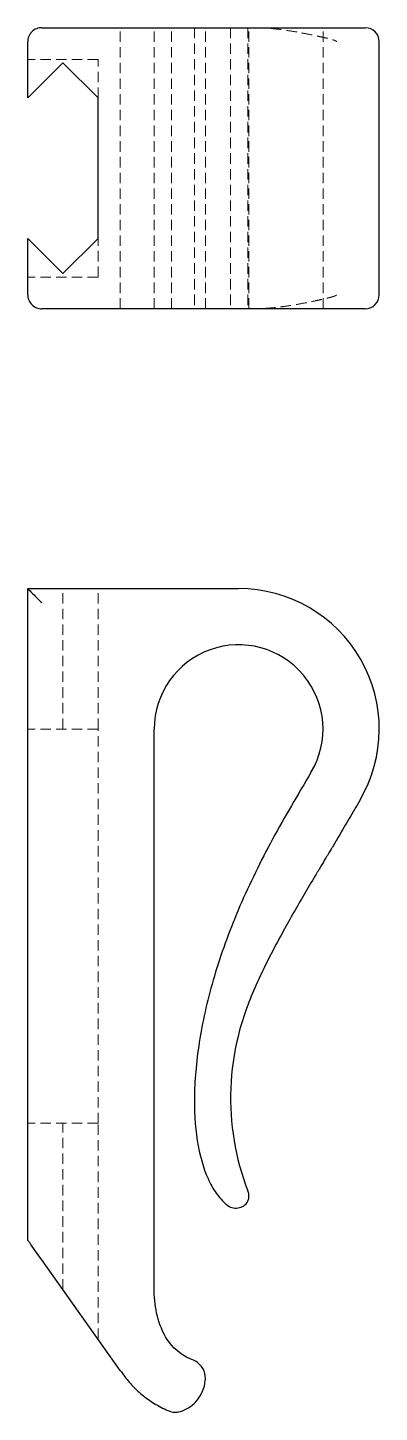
# Model space of a CAD drawing. Header units: millimetres. Extents: x 62 to 240, y 7 to 175.
# Drawn here: x 61.7 to 104.3, y 7.1 to 175 of the extents above.
import ezdxf

# ---------------------------------------------------------------- set-up
doc = ezdxf.new("R2010")
doc.units = ezdxf.units.MM
doc.linetypes.add('HIDDEN', pattern=[1.905, 1.27, -0.635])

msp = doc.modelspace()

# ---------------------------------------------------------------- linework, layer by layer
at = {"color": 7, "linetype": 'Continuous', "lineweight": 25}
for p, q in [((63.39, 175.05), (87.26, 175.05)), ((87.26, 175.05), (102.61, 175.05)), ((61.69, 166.52), (61.69, 173.34)), ((104.31, 142.65), (104.31, 173.34)), ((65.95, 170.79), (61.69, 166.52)), ((70.21, 166.52), (65.95, 170.79)), ((70.21, 149.47), (70.21, 166.52)), ((61.69, 149.47), (65.95, 145.21)), ((61.69, 142.65), (61.69, 149.47)), ((65.95, 145.21), (70.21, 149.47)), ((87.26, 140.95), (63.39, 140.95)), ((102.61, 140.95), (87.26, 140.95)), ((61.69, 27.95), (61.69, 107)), ((61.69, 107), (87.26, 107)), ((77.03, 21.75), (77.03, 89.95)), ((72.91, 12.15), (63.39, 25.55))]:
    msp.add_line(p, q, dxfattribs=at)
at = {"color": 7, "linetype": 'HIDDEN', "lineweight": 18}
for p, q in [((72.91, 140.95), (72.91, 175.05)), ((77.03, 140.95), (77.03, 175.05)), ((79.12, 140.95), (79.12, 175.05)), ((81.9, 175.05), (81.9, 140.95)), ((83.23, 140.95), (83.23, 175.05)), ((86.28, 175.05), (86.28, 140.95)), ((88.39, 175.05), (88.39, 140.95)), ((88.51, 140.95), (88.51, 175.05)), ((97.49, 140.95), (97.49, 175.05)), ((70.21, 171.21), (61.69, 171.21)), ((70.21, 166.52), (70.21, 171.21)), ((70.21, 144.79), (70.21, 149.47)), ((70.21, 144.79), (61.69, 144.79)), ((65.95, 89.95), (65.95, 107)), ((70.21, 89.95), (70.21, 107)), ((70.21, 89.95), (61.69, 89.95)), ((70.21, 42.12), (70.21, 89.95)), ((70.21, 42.12), (61.69, 42.12)), ((65.95, 21.95), (65.95, 42.12)), ((70.21, 15.95), (70.21, 42.12))]:
    msp.add_line(p, q, dxfattribs=at)
at = {"color": 7, "linetype": 'Continuous', "lineweight": 25}
for centre, radius, start, end in [((102.61, 173.34), 1.7, 0, 90), ((102.61, 142.65), 1.7, 270, 0), ((87.26, 89.95), 17.05, 329.472, 90), ((87.26, 89.95), 10.23, 329.472, 180), ((86.81, 33.3), 1.7, 338.3929, 21.6222), ((86.92, 33.53), 1.7, 228.5679, 329.7012)]:
    msp.add_arc(centre, radius, start, end, dxfattribs=at)
for points, knots in [([(63.39, 175.05), (63.19, 175.05), (62.97, 175.01), (62.56, 174.85), (62.35, 174.72), (62.02, 174.38), (61.89, 174.18), (61.72, 173.76), (61.69, 173.55), (61.69, 173.34)], [0, 0, 0, 0, 0.25, 0.25, 0.5, 0.5, 0.75, 0.75, 1, 1, 1, 1]), ([(61.69, 142.65), (61.69, 142.45), (61.72, 142.24), (61.89, 141.82), (62.02, 141.62), (62.35, 141.28), (62.56, 141.15), (62.97, 140.99), (63.19, 140.95), (63.39, 140.95)], [0, 0, 0, 0, 0.25, 0.25, 0.5, 0.5, 0.75, 0.75, 1, 1, 1, 1]), ([(61.69, 107), (61.69, 107), (61.72, 106.96), (61.89, 106.8), (62.02, 106.67), (62.35, 106.33), (62.56, 106.13), (62.97, 105.71), (63.19, 105.5), (63.39, 105.29)], [0, 0, 0, 0, 0.25, 0.25, 0.5, 0.5, 0.75, 0.75, 1, 1, 1, 1]), ([(96.07, 84.75), (95.26, 83.37), (94.45, 82.01), (92.88, 79.3), (92.12, 77.96), (90.65, 75.26), (89.95, 73.9), (88.63, 71.2), (88, 69.85), (86.26, 65.8), (85.27, 63.11), (83.67, 57.86), (83.06, 55.29), (82.21, 50.41), (81.97, 48.09), (81.85, 43.78), (81.97, 41.8), (82.52, 38.27), (82.96, 36.72), (83.84, 34.76), (84.17, 34.17), (84.92, 33.12), (85.33, 32.66), (85.79, 32.25)], [0, 0, 0, 0, 0.0625, 0.0625, 0.125, 0.125, 0.1875, 0.1875, 0.25, 0.25, 0.375, 0.375, 0.5, 0.5, 0.625, 0.625, 0.75, 0.75, 0.875, 0.875, 0.9375, 0.9375, 1, 1, 1, 1]), ([(101.95, 81.29), (101.52, 80.55), (100.63, 79.07), (99.71, 77.49), (99.22, 76.63), (99.13, 76.47)], [0.93047517, 0.93047517, 0.93047517, 0.93047517, 0.96172517, 0.99297517, 1, 1, 1, 1]), ([(99.13, 76.47), (99.13, 76.47), (99.12, 76.47), (99.12, 76.46), (99.11, 76.45), (99.1, 76.42), (99.08, 76.4), (99.06, 76.36), (99.04, 76.32), (99.01, 76.28), (98.98, 76.23), (98.94, 76.17), (98.91, 76.11), (98.86, 76.04), (98.79, 75.91), (98.66, 75.7), (98.46, 75.35), (98.18, 74.89), (97.76, 74.19), (97.2, 73.26), (96.32, 71.77), (95.22, 69.92), (93.93, 67.68), (92.69, 65.48), (91.68, 63.61), (90.91, 62.12), (90.33, 60.97), (89.78, 59.81), (89.43, 59.03), (89.26, 58.64)], [0, 0, 0, 0, 0.000671, 0.00151, 0.002604, 0.003991, 0.005692, 0.007717, 0.010071, 0.012759, 0.015783, 0.019145, 0.022846, 0.026888, 0.031271, 0.045331, 0.062536, 0.090511, 0.125069, 0.183091, 0.250129, 0.379418, 0.500211, 0.629135, 0.749977, 0.81225, 0.8747, 0.937292, 1, 1, 1, 1]), ([(89.26, 58.64), (88.41, 56.7), (87.69, 54.71), (86.68, 50.61), (85.79, 44.29), (86.83, 37.87), (88.39, 33.93)], [0, 0, 0, 0, 0.25, 0.25, 0.5, 1, 1, 1, 1]), ([(63.39, 25.55), (63.19, 25.84), (62.97, 26.14), (62.56, 26.73), (62.35, 27.02), (62.02, 27.48), (61.89, 27.67), (61.72, 27.9), (61.69, 27.95), (61.69, 27.95)], [0, 0, 0, 0, 0.25, 0.25, 0.5, 0.5, 0.75, 0.75, 1, 1, 1, 1]), ([(81.58, 13.47), (81.51, 13.5), (80.22, 14.02), (77.75, 16.29), (77.05, 19.77), (77.03, 21.75)], [0, 0, 0, 0, 0.019308, 0.386164, 1, 1, 1, 1]), ([(79.12, 7.11), (79.23, 7.07), (79.36, 7.06), (79.65, 7.06), (79.8, 7.08), (80.29, 7.18), (80.63, 7.3), (81.27, 7.63), (81.58, 7.86), (82.14, 8.4), (82.4, 8.72), (82.82, 9.43), (83, 9.83), (83.22, 10.65), (83.26, 11.07), (83.16, 11.89), (83.02, 12.28), (82.49, 12.97), (82.1, 13.27), (81.58, 13.47)], [0, 0, 0, 0, 0.0625, 0.0625, 0.125, 0.125, 0.25, 0.25, 0.375, 0.375, 0.5, 0.5, 0.625, 0.625, 0.75, 0.75, 0.875, 0.875, 1, 1, 1, 1]), ([(73.47, 11.36), (73.81, 10.92), (74.17, 10.49), (74.98, 9.68), (75.42, 9.28), (76.37, 8.55), (76.89, 8.21), (77.97, 7.6), (78.54, 7.33), (79.12, 7.11)], [0, 0, 0, 0, 0.25, 0.25, 0.5, 0.5, 0.75, 0.75, 1, 1, 1, 1])]:
    msp.add_open_spline(points, degree=3, knots=knots, dxfattribs=at)
at = {"color": 7, "linetype": 'HIDDEN', "lineweight": 18}
for points, knots in [([(89.26, 175.05), (89.34, 175.05), (89.52, 175.05), (89.78, 175.04), (90.06, 175.03), (90.34, 175.02), (90.62, 175), (90.91, 174.98), (91.2, 174.96), (91.78, 174.9), (92.69, 174.79), (93.93, 174.59), (95.22, 174.36), (96.32, 174.14), (97.2, 173.95), (97.76, 173.82), (98.18, 173.72), (98.46, 173.65), (98.66, 173.59), (98.79, 173.55), (98.88, 173.51), (98.94, 173.49), (98.99, 173.47), (99.03, 173.45), (99.06, 173.43), (99.09, 173.41), (99.11, 173.39), (99.12, 173.37), (99.12, 173.35), (99.13, 173.34)], [0, 0, 0, 0, 0.031397, 0.0627677, 0.0941103, 0.125422, 0.1566994, 0.1879382, 0.2191337, 0.2502805, 0.3711687, 0.5001502, 0.6208511, 0.750035, 0.8170521, 0.8750433, 0.9095871, 0.937553, 0.9547498, 0.9688077, 0.9750152, 0.9805136, 0.9853054, 0.989395, 0.9927887, 0.9954985, 0.9975481, 0.9989939, 1, 1, 1, 1]), ([(99.13, 142.65), (99.13, 142.65), (99.12, 142.64), (99.12, 142.63), (99.11, 142.61), (99.1, 142.6), (99.08, 142.58), (99.06, 142.57), (99.04, 142.56), (99.01, 142.54), (98.98, 142.53), (98.94, 142.51), (98.91, 142.49), (98.86, 142.48), (98.79, 142.45), (98.66, 142.41), (98.46, 142.35), (98.18, 142.28), (97.76, 142.18), (97.2, 142.05), (96.32, 141.86), (95.22, 141.64), (93.93, 141.4), (92.69, 141.21), (91.68, 141.09), (90.91, 141.02), (90.33, 140.98), (89.78, 140.95), (89.43, 140.95), (89.26, 140.95)], [0, 0, 0, 0, 0.000671, 0.00151, 0.002604, 0.003991, 0.005692, 0.007717, 0.010071, 0.012759, 0.015783, 0.019145, 0.022846, 0.026888, 0.031271, 0.045331, 0.062536, 0.090511, 0.125069, 0.183091, 0.250129, 0.379418, 0.500211, 0.629135, 0.749977, 0.81225, 0.8747, 0.937292, 1, 1, 1, 1])]:
    msp.add_open_spline(points, degree=3, knots=knots, dxfattribs=at)
at = {"color": 7, "linetype": 'Continuous', "lineweight": 25}
msp.add_open_spline([(72.91, 12.15), (73.08, 11.89), (73.27, 11.62), (73.47, 11.36)], degree=3, dxfattribs=at)

doc.saveas('drawing.dxf')
